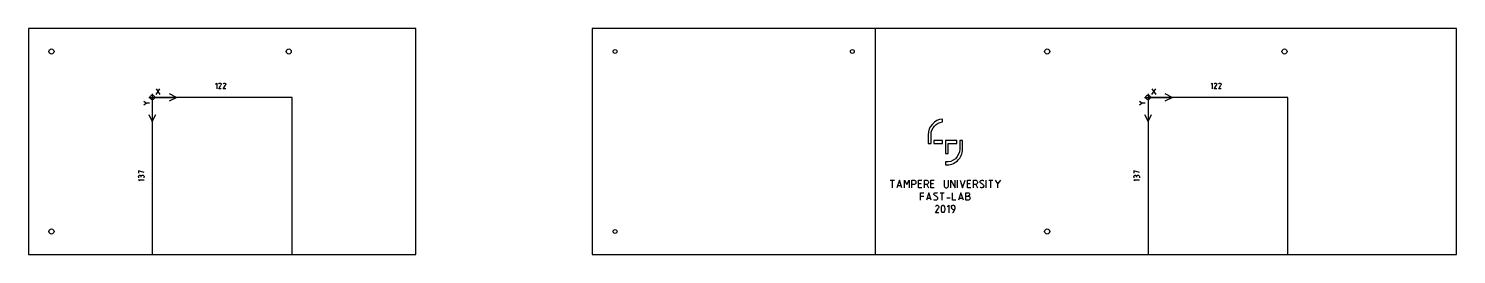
# Model space of a CAD drawing. Extents: x -492 to 754, y 0 to 197.
import ezdxf

# ---------------------------------------------------------------- set-up
doc = ezdxf.new("R2010")
doc.units = 0
doc.header["$MEASUREMENT"] = 0
doc.layers.get('0').update_dxf_attribs({"linetype": 'CONTINUOUS'})

# ---------------------------------------------------------------- blocks, each defined once
blk = doc.blocks.new('TUNI')
for points in [[(-60, -10), (-50, -10), (-50, 20, -0.381966), (-10, 64.7), (-10, 74.8, 0.387795), (-60, 20)], [(0, -84.8, 0.441135), (60, -30), (60, 0), (50, 0), (50, -30, -0.447214), (0, -74.7)]]:
    blk.add_lwpolyline(points, format="xyb", close=True)
for points in [[(-40, -10), (-10, -10), (-10, 0), (-40, 0)], [(40, 0), (10, 0), (0, 0), (0, -45), (10, -45), (10, -10), (40, -10)]]:
    blk.add_lwpolyline(points, close=True)

msp = doc.modelspace()

# ---------------------------------------------------------------- linework, layer by layer
for p, q in [((-383.7, 140), (-383.7, 116)), ((485, 140), (485, 116)), ((-386.7, 137), (-362.7, 137)), ((482, 137), (506, 137))]:
    msp.add_line(p, q)
for points in [[(-491.7, 0), (-153.7, 0), (-153.7, 197), (-491.7, 197)], [(247, 0), (754, 0), (754, 197), (247, 197)]]:
    msp.add_lwpolyline(points, close=True)
for points in [[(247, 197), (0, 197), (0, 0), (247, 0)], [(-328.5, 148.4), (-327.4, 149.5), (-327.4, 145.3), (-327.4, 144.5)], [(539.9, 148.4), (541, 149.5), (541, 145.3), (541, 144.5)], [(-380.3, 139.5), (-377, 144.5)], [(-380.3, 144.5), (-377, 139.5)], [(-368.7, 134), (-362.7, 137), (-368.7, 140)], [(-323.5, 144.5), (-325.8, 144.5), (-323.8, 147.6)], [(-325.7, 148.7), (-325.6, 149), (-325.3, 149.2), (-325, 149.4), (-324.6, 149.5), (-324.3, 149.4), (-324, 149.2), (-323.7, 149), (-323.6, 148.7)], [(-323.5, 148.7), (-323.6, 148.1), (-323.8, 147.6)], [(-319.6, 144.5), (-321.9, 144.5), (-319.9, 147.6)], [(-321.8, 148.7), (-321.7, 149), (-321.4, 149.2), (-321.1, 149.4), (-320.7, 149.5), (-320.4, 149.4), (-320.1, 149.2), (-319.8, 149), (-319.7, 148.7)], [(-319.7, 148.7), (-319.7, 148.1), (-320, 147.6)], [(488.4, 139.5), (491.7, 144.5)], [(488.4, 144.5), (491.7, 139.5)], [(500, 134), (506, 137), (500, 140)], [(542.7, 148.7), (542.8, 149), (543.1, 149.2), (543.4, 149.4), (543.8, 149.5), (544.1, 149.4), (544.4, 149.2), (544.7, 149), (544.8, 148.7)], [(544.9, 144.5), (542.7, 144.5), (544.6, 147.6)], [(544.9, 148.7), (544.8, 148.1), (544.6, 147.6)], [(546.6, 148.7), (546.7, 149), (547, 149.2), (547.3, 149.4), (547.7, 149.5), (548, 149.4), (548.3, 149.2), (548.6, 149), (548.7, 148.7)], [(548.8, 144.5), (546.6, 144.5), (548.5, 147.6)], [(548.8, 148.7), (548.7, 148.1), (548.5, 147.6)], [(-391.1, 133.7), (-388.9, 132)], [(-386.1, 132), (-388.9, 132), (-391.1, 130.3)], [(-261.7, 0), (-261.7, 137), (-383.7, 137), (-383.7, 0)], [(477.5, 133.7), (479.8, 132)], [(482.5, 132), (479.8, 132), (477.5, 130.3)], [(607, 0), (607, 137), (485, 137), (485, 0)], [(-386.7, 122), (-383.7, 116), (-380.7, 122)], [(482, 122), (485, 116), (488, 122)], [(-390.8, 71.6), (-395.8, 72.9), (-395.8, 70.8)], [(-395.8, 68), (-395.8, 66.9)], [(-394.7, 64.1), (-395.8, 65.2), (-391.6, 65.2), (-390.8, 65.2)], [(-395.7, 68), (-395.7, 68.3), (-395.5, 68.7), (-395.2, 68.9), (-394.8, 69), (-394.5, 69), (-394.1, 68.9), (-393.8, 68.7), (-393.6, 68.3), (-393.6, 68)], [(-393.6, 67.7), (-393.6, 67.4)], [(-393.5, 67.7), (-393.5, 68.1), (-393.3, 68.5), (-393, 68.8), (-392.6, 69), (-392.2, 69), (-391.8, 69), (-391.4, 68.8), (-391.1, 68.5), (-390.9, 68.1), (-390.9, 67.7)], [(-390.8, 66.9), (-390.8, 67.7)], [(260, 64.7), (263.7, 64.7)], [(261.9, 58.2), (261.9, 63.6), (261.9, 64.7)], [(270.2, 58.2), (268.1, 64.7), (265.9, 58.2)], [(272.4, 58.2), (272.4, 64.7), (274.6, 61.1), (276.7, 64.7), (276.7, 58.2)], [(278.9, 58.2), (278.9, 63.6), (278.9, 64.7), (280.7, 64.7), (281.2, 64.7), (281.6, 64.4), (282, 64.2), (282.3, 63.8), (282.5, 63.4), (282.5, 62.9), (282.5, 62.4), (282.3, 62), (282, 61.6), (281.6, 61.3), (281.2, 61.1), (280.7, 61.1), (278.9, 61.1)], [(287.6, 58.2), (284.7, 58.2), (284.7, 63.6), (284.7, 64.7), (287.6, 64.7)], [(289.8, 58.2), (289.8, 63.6), (289.8, 64.7), (291.6, 64.7), (292.1, 64.7), (292.5, 64.4), (292.9, 64.2), (293.2, 63.8), (293.4, 63.4), (293.4, 62.9), (293.4, 62.4), (293.2, 62), (292.9, 61.6), (292.5, 61.3), (292.1, 61.1), (291.6, 61.1), (289.8, 61.1)], [(298.5, 58.2), (295.6, 58.2), (295.6, 63.6), (295.6, 64.7), (298.5, 64.7)], [(307.2, 64.7), (307.2, 60), (307.2, 59.5), (307.4, 59.1), (307.7, 58.7), (308.1, 58.5), (308.5, 58.2), (309, 58.2), (309.5, 58.2), (309.9, 58.5), (310.3, 58.7), (310.5, 59.1), (310.8, 59.5), (310.8, 60), (310.8, 64.7)], [(313, 58.2), (313, 64.7), (316.6, 58.2), (316.6, 64.7)], [(318.8, 58.2), (318.8, 63.6), (318.8, 64.7)], [(321, 64.7), (323.2, 58.2), (325.3, 64.7)], [(330.4, 58.2), (327.5, 58.2), (327.5, 63.6), (327.5, 64.7), (330.4, 64.7)], [(332.6, 58.2), (332.6, 63.6), (332.6, 64.7), (334.4, 64.7), (334.9, 64.7), (335.3, 64.4), (335.7, 64.2), (335.9, 63.8), (336.2, 63.4), (336.2, 62.9), (336.2, 62.4), (335.9, 62), (335.7, 61.6), (335.3, 61.3), (334.9, 61.1), (334.4, 61.1), (332.6, 61.1)], [(339.1, 62.2), (338.8, 62.5), (338.6, 62.8), (338.4, 63.2), (338.4, 63.6), (338.6, 64), (338.8, 64.3)], [(338.7, 64.4), (339.3, 64.6), (339.9, 64.7), (340.5, 64.7), (341.1, 64.6), (341.7, 64.4)], [(343.8, 58.2), (343.8, 63.6), (343.8, 64.7)], [(346, 64.7), (349.6, 64.7)], [(347.8, 58.2), (347.8, 63.6), (347.8, 64.7)], [(354, 58.2), (354, 61.8), (351.8, 64.7)], [(356.1, 64.7), (354, 61.8)], [(477.6, 71.6), (472.6, 72.9), (472.6, 70.8)], [(472.6, 68), (472.6, 66.9)], [(473.7, 64.1), (472.6, 65.2), (476.8, 65.2), (477.6, 65.2)], [(472.7, 68), (472.7, 68.3), (472.9, 68.7), (473.2, 68.9), (473.6, 69), (473.9, 69), (474.3, 68.9), (474.6, 68.7), (474.8, 68.3), (474.8, 68)], [(474.9, 67.7), (475, 68.1), (475.2, 68.5), (475.5, 68.8), (475.8, 69), (476.3, 69), (476.7, 69), (477, 68.8), (477.3, 68.5), (477.6, 68.1), (477.6, 67.7), (477.6, 66.9)], [(474.9, 67.7), (474.9, 67.4)], [(266.6, 60), (269.5, 60)], [(284.7, 61.8), (286.9, 61.8)], [(286.5, 47.3), (286.5, 52.7), (286.5, 53.8), (289.4, 53.8)], [(286.5, 50.9), (289.4, 50.9)], [(295.9, 47.3), (293.8, 53.8), (291.6, 47.3)], [(291.9, 61.1), (293.4, 58.2)], [(295.6, 61.8), (297.8, 61.8)], [(298.9, 51.3), (298.6, 51.6), (298.3, 51.9), (298.2, 52.3), (298.2, 52.7), (298.3, 53.1), (298.5, 53.4)], [(298.5, 53.5), (299, 53.7), (299.7, 53.8), (300.3, 53.8), (300.9, 53.7), (301.4, 53.5)], [(300.7, 50.2), (298.9, 51.3)], [(300.6, 50.2), (301, 49.9), (301.2, 49.6), (301.4, 49.2), (301.4, 48.7), (301.3, 48.3), (301.1, 47.9), (300.8, 47.6), (300.4, 47.4), (299.9, 47.3)], [(303.6, 53.8), (307.2, 53.8)], [(305.4, 47.3), (305.4, 52.7), (305.4, 53.8)], [(317.3, 47.3), (314.5, 47.3), (314.5, 52.7), (314.5, 53.8)], [(323.9, 47.3), (321.7, 53.8), (319.5, 47.3)], [(326, 50.9), (327.9, 50.9), (328.3, 50.9), (328.8, 50.7), (329.1, 50.4), (329.4, 50), (329.6, 49.6), (329.7, 49.1), (329.6, 48.6), (329.4, 48.2), (329.1, 47.8), (328.8, 47.6), (328.3, 47.4), (327.9, 47.3), (326, 47.3), (326, 52.7), (326, 53.8), (327.9, 53.8), (328.2, 53.8), (328.6, 53.6), (328.9, 53.3), (329.1, 53), (329.3, 52.6), (329.3, 52.2), (329.1, 51.8), (328.9, 51.4), (328.6, 51.2), (328.2, 51), (327.9, 51)], [(327.5, 61.8), (329.7, 61.8)], [(334.7, 61.1), (336.2, 58.2)], [(340.2, 58.2), (339.6, 58.2), (339, 58.3), (338.4, 58.5)], [(340.9, 61.1), (339.1, 62.2)], [(340.9, 61.1), (341.2, 60.8), (341.5, 60.4), (341.6, 60.1), (341.7, 59.6), (341.5, 59.2), (341.3, 58.8), (341, 58.5), (340.6, 58.3), (340.2, 58.2)], [(292.3, 49.1), (295.2, 49.1)], [(300, 47.3), (299.3, 47.3), (298.7, 47.4), (298.1, 47.7)], [(299.6, 41.8), (299.8, 42.2), (300, 42.5), (300.4, 42.8), (300.8, 42.9), (301.2, 42.9), (301.7, 42.8), (302, 42.5), (302.3, 42.2), (302.5, 41.8), (302.5, 41.4), (302.4, 40.9), (302.1, 40.4)], [(302.5, 36.4), (299.6, 36.4), (302.1, 40.4)], [(307.2, 37.2), (307, 36.9), (306.7, 36.6), (306.3, 36.5), (305.9, 36.5), (305.5, 36.6), (305.2, 36.9), (305, 37.2), (304.8, 38.1), (304.7, 39.2), (304.7, 40.2), (304.8, 41.2), (305, 42.2)], [(305, 42.2), (305.2, 42.5), (305.5, 42.8), (305.9, 42.9), (306.3, 42.9), (306.7, 42.8), (307, 42.5), (307.2, 42.2)], [(307.2, 42.2), (307.4, 41.2), (307.6, 40.2), (307.6, 39.2), (307.4, 38.1), (307.2, 37.2)], [(309.4, 49.5), (312.3, 49.5)], [(309.8, 41.5), (311.2, 43), (311.2, 37.5), (311.2, 36.4)], [(313.4, 41.5), (313.5, 41.9), (313.6, 42.3), (313.9, 42.6), (314.2, 42.8), (314.6, 42.9), (315.1, 42.9), (315.5, 42.8), (315.8, 42.6), (316.1, 42.3), (316.2, 41.9), (316.3, 41.5), (316.3, 40), (316.1, 39.2), (315.9, 38.4), (315.5, 37.7), (315, 37), (314.5, 36.4)], [(313.4, 41.5), (313.4, 40.8)], [(314.8, 39.3), (314.4, 39.4), (314, 39.6), (313.7, 40), (313.5, 40.3), (313.4, 40.8)], [(314.8, 39.3), (315.9, 39.3)], [(320.2, 49.1), (323.2, 49.1)]]:
    msp.add_lwpolyline(points)
for centre, radius in [((-471.7, 177), 2.25), ((-264.7, 177), 2.25), ((20, 177), 1.7), ((227, 177), 1.7), ((397, 177), 2.25), ((604, 177), 2.25), ((-383.7, 137), 2), ((485, 137), 2), ((-471.7, 20), 2.25), ((20, 20), 1.7), ((397, 20), 2.25)]:
    msp.add_circle(centre, radius)

# ---------------------------------------------------------------- block references
at = {"xscale": 0.25, "yscale": 0.25, "zscale": 0.25}
msp.add_blockref('TUNI', (308.2, 99.4), dxfattribs=at)

doc.saveas('drawing.dxf')
